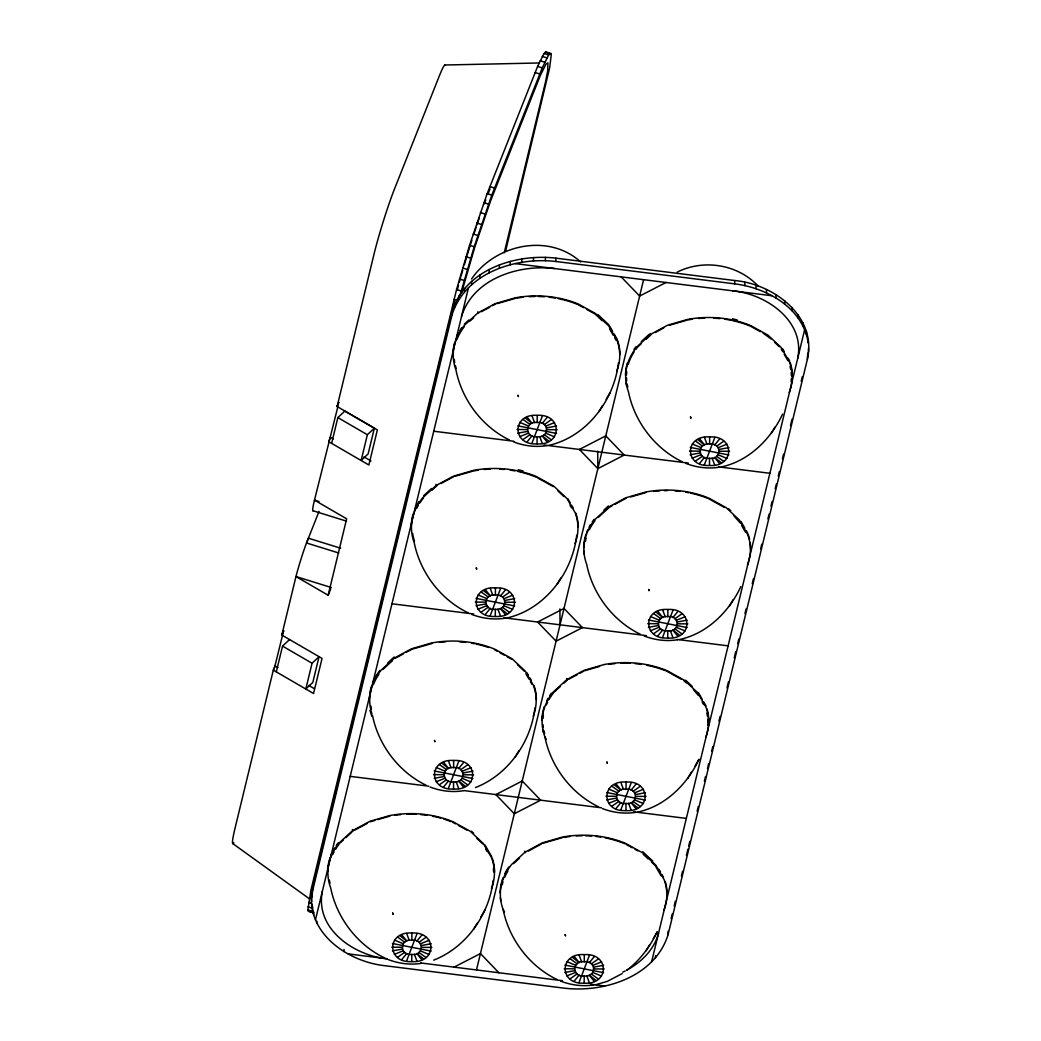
<?xml version="1.0" encoding="UTF-8"?>
<svg xmlns="http://www.w3.org/2000/svg" width="1041" height="1041" viewBox="0 0 1041 1041"><rect width="100%" height="100%" fill="white"/><g stroke="black" fill="none" stroke-linecap="round" stroke-linejoin="round"><path stroke-width="1.5" d="M411.729 961.572C437.142 963.615 437.311 931.266 411.885 933.048C386.471 930.992 386.302 963.354 411.729 961.572L411.768 954.428C424.142 956.185 424.234 938.566 411.846 940.179C399.471 938.435 399.38 956.054 411.768 954.428M411.846 940.179L411.885 933.048M453.512 789C478.912 791.056 479.094 758.694 453.655 760.477C428.254 758.434 428.072 790.783 453.512 789L453.551 781.869C465.913 783.613 466.017 765.994 453.616 767.62C441.254 765.864 441.163 783.483 453.551 781.869M453.616 767.62L453.655 760.477M495.282 616.441C520.695 618.497 520.877 586.135 495.438 587.918C470.025 585.862 469.855 618.224 495.282 616.441L495.321 609.31C507.696 611.054 507.787 593.435 495.399 595.049C483.037 593.305 482.933 610.924 495.321 609.31M495.399 595.049L495.438 587.918M537.065 443.869C562.478 445.925 562.647 413.563 537.221 415.359C511.808 413.303 511.625 445.665 537.065 443.869L537.104 436.739C549.466 438.495 549.57 420.863 537.182 422.49C524.807 420.733 524.716 438.365 537.104 436.739M537.182 422.49L537.221 415.359M584.157 983.146C609.571 985.202 609.74 952.84 584.313 954.623C558.9 952.567 558.731 984.929 584.157 983.146L584.196 976.016C596.571 977.759 596.662 960.14 584.274 961.754C571.899 960.01 571.808 977.629 584.196 976.016M584.274 961.754L584.313 954.623M625.94 810.575C651.341 812.631 651.523 780.269 626.096 782.064C600.683 780.008 600.501 812.37 625.94 810.575L625.979 803.444C638.341 805.2 638.445 787.569 626.057 789.195C613.683 787.438 613.591 805.07 625.979 803.444M626.057 789.195L626.096 782.064M667.71 638.016C693.124 640.072 693.306 607.71 667.867 609.492C642.466 607.437 642.284 639.799 667.71 638.016L667.749 630.885C680.124 632.629 680.215 615.01 667.828 616.623C655.466 614.88 655.362 632.499 667.749 630.885M667.828 616.623L667.867 609.492M709.494 465.457C734.907 467.5 735.076 435.151 709.65 436.934C684.236 434.878 684.067 467.24 709.494 465.457L709.533 458.313C721.907 460.07 721.999 442.451 709.611 444.065C697.236 442.321 697.145 459.94 709.533 458.313M709.611 444.065L709.65 436.934M309.164 911.356L313.809 912.801L308.305 911.33L307.915 909.821L311.012 889.795L456.557 289.528L469.543 245.325L487.149 193.678L537.611 66.429L544.014 53.507L546.187 52.076L550.832 53.52L551.236 55.03L549.596 68.107L505.536 251.297M312.951 912.775L312.638 908.286L307.993 906.841M311.545 894.531L312.703 886.88L451.976 311.623C465.119 269.489 515.698 253.379 555.868 258.155L734.66 280.523C773.372 283.868 817.315 316.243 807.348 359.418L668.075 934.675C654.932 976.809 604.353 992.919 564.183 988.156L385.391 965.775C349.255 962.066 308.136 935.026 311.545 894.531L311.766 901.779M311.584 897.863L312.729 890.211L452.002 314.955C465.145 272.82 515.724 256.711 555.894 261.486L734.699 283.855C767.074 287.876 803.105 308.084 808.245 343.075L808.219 339.743M322.385 891.187C314.655 928.728 354.135 955.768 387.395 958.8L348.306 953.907M797.692 358.455C805.422 320.901 765.942 293.861 732.682 290.829M807.777 353.029L807.348 359.418M493.148 880.4C489.179 914.792 466.277 947.388 433.72 960.127M534.931 707.828C530.962 742.22 508.06 774.829 475.49 787.556M576.714 535.269C572.368 572.927 544.95 609.284 507.11 617.938M618.484 362.697C614.138 400.369 586.734 436.713 548.893 445.366M274.928 666.058L283.633 630.807L281.812 635.049L322.046 658.419L313.549 693.514L273.315 670.144L275.136 665.902L277.921 667.528M313.146 510.702A32.505 2.264 -72.7 0 1 314.473 500.122L337.818 406.862M276.307 671.848L282.54 646.11L289.528 639.577M331.637 443.336L337.87 417.597L344.857 411.065L374.357 428.202L368.137 453.941L361.136 460.473L367.369 434.735L374.357 428.202M340.602 548.204L308.409 538.197L306.184 543.844A28.732 2.004 -72.7 0 0 296.217 575.582L295.969 576.545L328.162 595.244L346.653 518.821L314.473 500.122L319.066 501.554M312.053 663.247L305.82 688.986L312.807 682.454L319.04 656.715L312.053 663.247L282.54 646.11M453.16 306.249L454.305 301.513M315.475 919.763L468.463 287.81M504.234 252.781L545.497 82.07L547.696 70.749L547.904 62.837L545.965 64.113L540.253 75.642L490.428 201.29L474.709 247.394L461.553 292.742M476.479 969.939L643.598 279.691M651.614 961.819L804.602 329.88M671.107 918.709L672.252 913.959M674.165 906.06L675.31 901.324M681.439 876.028L682.584 871.291M686.409 855.481L687.945 849.17M688.713 846.008L689.858 841.258M697.119 811.238L698.277 806.502M704.393 781.205L705.538 776.469M707.451 768.57L708.609 763.821M711.667 751.186L712.812 746.436M718.928 721.153L720.086 716.416M726.969 687.971L728.505 681.647M734.243 657.938L735.766 651.614M737.679 643.715L738.824 638.979M744.953 613.696L746.098 608.946M752.227 583.663L753.372 578.926M760.633 548.893L761.791 544.157M767.907 518.873L769.052 514.124M770.965 506.225L772.123 501.489M775.181 488.841L776.326 484.104M778.239 476.192L779.384 471.456M782.442 458.808L783.6 454.071M790.483 425.626L792.006 419.302M801.193 381.37L802.338 376.634M457.298 289.827L458.469 285.429M460.083 295.202L474.189 246.769L491.794 195.122L542.257 67.873L548.659 54.952L550.832 53.52M459.341 282.293L460.642 277.596M461.072 276.021L462.698 270.413M464.338 264.752L466.928 256.112M467.37 254.668L470.064 245.949M470.519 244.518L471.898 240.198M473.746 234.472L476.049 227.472M461.553 316.386C473.252 278.624 518.561 264.232 554.515 268.539M658.524 933.243C654.177 949.6 641.308 962.352 626.682 970.134M476.973 224.726L479.25 218.024M484.299 203.867L485.783 199.846M531.886 443.362L542.4 415.866M490.103 615.921L500.617 588.425M448.32 788.492L458.847 760.997M406.55 961.051L417.064 933.556M704.315 464.937L714.829 437.441M662.531 637.508L673.046 610.013M620.761 810.067L631.275 782.572M578.978 982.626L589.492 955.131M319.04 511.404L306.509 542.973L338.702 552.979M328.162 595.244L330.713 588.79M488.268 193.392L490.051 188.915M333.224 439.003L330.426 437.376L328.631 441.631L368.865 465.002L377.363 429.907L337.128 406.537L373.953 254.446A48.771 3.409 -72.7 0 1 394.591 188.72L439.133 76.409A48.771 3.409 -72.7 0 1 445.236 65.036M283.633 630.807L281.812 635.049L295.969 576.545L331.233 587.501M275.136 665.902L273.315 670.144L235.162 827.699A48.771 3.409 -72.7 0 0 233.874 842.781M606.148 399.341L610.169 392.522M480.812 917.03L484.833 910.211M721.322 466.954C749 460.981 770.861 439.146 782.611 414.097M679.539 639.512C707.229 633.553 729.09 611.718 740.828 586.656M637.756 812.071C665.446 806.111 687.307 784.276 699.045 759.227L695.024 766.046M626.838 970.316C640.046 960.062 649.987 946.776 657.274 931.786L653.241 938.618M598.9 411.65L602.492 405.548M557.117 584.222L560.722 578.119M515.334 756.781L518.938 750.678M473.564 929.34L477.155 923.25M771.329 433.225L774.933 427.135M729.546 605.797L733.15 599.694M687.776 778.356L691.367 772.253M645.993 950.927L649.597 944.825M527.058 441.918L532.107 435.763M542.179 423.466L547.228 417.311M485.275 614.476L490.324 608.321M500.396 596.038L505.445 589.883M699.487 463.492L704.536 457.337M714.607 445.041L719.656 438.899M443.505 787.035L448.541 780.893M458.626 768.596L463.661 762.441M657.704 636.051L662.753 629.896M672.837 617.612L677.873 611.457M401.722 959.607L406.771 953.452M416.842 941.155L421.891 935.013M615.934 808.623L620.97 802.468M631.054 790.171L636.103 784.016M574.151 981.182L579.199 975.027M589.271 962.743L594.32 956.588M471.534 279.001C495.152 244.401 548.503 232.716 580.722 261.981M612.004 505.874L609.18 507.396L598.289 517.403M353.068 831.069L352.379 829.56M525.51 852.644L524.807 851.135M464.39 324.102L468.827 320.029M470.025 321.057L473.616 317.765M423.713 495.646L431.495 488.515M431.846 490.337L436.752 485.822L435.932 484.429M641.256 341.604L649.024 334.46M641.256 343.738L637.665 347.03A78.374 57.229 -0.5 0 0 635.791 349.464M646.045 339.34L650.963 334.838L650.144 333.445M387.486 663.117L394.149 657.001L394.968 658.393L403.466 653.813M382.88 669.493L392.457 660.697M603.923 510.09L608.36 506.017L609.18 507.396M339.223 842.872L352.522 830.666L369.802 821.336L389.92 815.519A85.401 62.356 -0.5 0 1 453.056 821.778L470.246 831.278L483.414 843.626L491.651 857.953A79.129 57.776 -0.5 0 1 491.482 888.637M339.9 843.145L343.491 839.853M345.885 837.654L351.871 832.162M554.111 692.161L560.097 686.67M563.688 683.377L567.397 679.968L566.59 678.576M513.538 863.627L519.524 858.135M522.92 439.627L530.038 434.618M544.248 424.611L551.366 419.601M481.137 612.186L488.255 607.176M502.465 597.17L509.583 592.173M695.349 461.202L702.467 456.192M716.676 446.186L723.794 441.176M653.579 633.761L660.684 628.764M674.893 618.757L682.011 613.748M439.367 784.758L446.472 779.748M460.695 769.741L467.799 764.732M611.796 806.333L618.914 801.323M633.123 791.316L640.228 786.306M397.584 957.317L404.702 952.307M418.911 942.3L426.029 937.29M570.013 978.891L577.13 973.882M591.34 963.875L598.458 958.878M481.358 311.727L489.843 307.147M492.679 305.625L495.503 304.102M655.205 332.547L663.69 327.967M440.994 483.531L453.733 476.661M614.841 504.351L626.162 498.236M406.289 652.278L411.95 649.233L431.898 643.507M568.815 679.2L577.313 674.62M580.136 673.098L582.973 671.562M354.604 830.184L367.343 823.314M528.451 851.004L541.19 844.134M622.154 973.621L607.241 981.39L595.986 984.643M666.006 282.488L639.629 296.06L621.191 276.88M597.846 468.632L624.223 455.06L605.784 435.867L579.408 449.452L597.846 468.632L597.703 451.182M454.071 967.141L480.448 953.569L498.886 972.749M622.7 972.112L625.303 970.954M519.758 436.647L528.451 433.134M545.835 426.094L554.528 422.581M692.187 458.235L700.879 454.709M718.264 447.669L726.956 444.156M477.975 609.219L486.668 605.693M504.052 598.666L512.745 595.14M650.404 630.794L659.109 627.268M676.481 620.241L685.186 616.714M436.192 781.778L444.897 778.265M462.269 771.225L470.974 767.698M608.634 803.353L617.326 799.839M634.711 792.8L643.403 789.286M394.422 954.35L403.114 950.823M420.499 943.784L429.191 940.27M566.851 975.924L575.543 972.398M592.928 965.371L601.62 961.845M677.275 272.078C703.976 258.754 738.225 264.375 758.525 286.47M497.025 303.66L515.256 298.39M669.454 325.234L686.162 320.407M455.255 476.218L471.963 471.391M630.716 496.921L646.11 492.51M604.131 664.535L584.014 670.352L566.72 679.669L553.435 691.875A79.129 57.776 -0.5 0 0 544.872 736.807C550.793 766.527 571.184 793.619 598.588 806.84M584.378 670.807L599.577 666.409M370.18 821.791L374.734 820.477M377.766 819.592L389.92 816.079M542.608 843.366L562.348 837.654M517.767 433.199L527.462 431.403M546.824 427.825L556.506 426.029M690.196 454.787L699.89 452.991M719.253 449.4L728.947 447.604M475.997 605.771L485.679 603.975M505.041 600.384L514.735 598.588M648.426 627.346L658.107 625.55M677.47 621.958L687.164 620.163M434.214 778.33L443.908 776.534M463.271 772.942L472.952 771.147M606.643 799.904L616.337 798.109M635.7 794.53L645.381 792.735M392.431 950.901L402.125 949.106M421.488 945.514L431.182 943.719M564.86 972.476L574.554 970.68M593.917 967.089L603.611 965.293M546.837 445.639C535.621 447.435 524.13 445.912 513.551 441.878M719.279 467.214C708.049 469.01 696.559 467.487 685.98 463.453M505.067 618.198C493.85 619.994 482.347 618.471 471.768 614.437M677.496 639.773C666.279 641.568 654.776 640.046 644.197 636.012M463.284 790.757C452.067 792.552 440.564 791.03 429.985 786.996M635.713 812.344C624.496 814.14 612.993 812.618 602.414 808.584M421.514 963.328C410.284 965.124 398.794 963.602 388.215 959.568M593.943 984.903C582.713 986.699 571.223 985.176 560.644 981.143M687.685 319.964L687.88 319.951A84.581 61.757 -0.5 0 1 692.369 319.21M473.473 470.948L473.681 470.935A84.581 61.757 -0.5 0 1 478.17 470.194M444.78 65.01L539.017 62.98M517.104 429.504L527.123 429.556M547.15 429.673L557.169 429.725M689.532 451.091L699.565 451.143M719.578 451.247L729.598 451.3M475.334 602.075L485.353 602.127M505.379 602.232L515.399 602.284M647.762 623.65L657.782 623.702M677.808 623.806L687.828 623.858M433.55 774.634L443.57 774.686M463.596 774.79L473.616 774.842M605.979 796.209L615.999 796.261M636.025 796.378L646.045 796.43M391.767 947.206L401.8 947.258M421.813 947.362L431.833 947.414M564.209 968.781L574.229 968.833M594.242 968.937L604.274 968.989M515.412 263.646L771.771 295.722M433.746 431.221L513.786 441.241M544.196 445.041L688.257 463.063M718.667 466.875L769.885 473.278M391.976 603.78L473.603 613.995M504.013 617.807L646.474 635.635M676.884 639.434L728.101 645.849M350.192 776.352L428.619 786.163M463.844 790.574L601.49 807.79M633.501 811.798L686.331 818.408M420.733 962.964L562.387 980.7M590.585 984.226L604.665 985.983M690.235 447.396L728.895 454.982M517.806 425.821L556.467 433.407M648.465 619.968L687.125 627.554M476.036 598.38L514.696 605.966M606.682 792.526L645.342 800.113M434.253 770.952L472.913 778.538M564.912 965.085L603.572 972.671M392.47 943.51L431.13 951.097M545.328 52.05L549.973 53.494M544.014 53.507L548.659 54.952M542.27 56.422L546.915 57.867M540.123 60.755L544.768 62.2M537.611 66.429L542.257 67.873M535.113 72.532L539.759 73.976M489.882 186.573L494.54 188.018M487.149 193.678L491.794 195.122M483.831 202.696L488.476 204.127M480.356 212.533L485.002 213.978M476.778 223.047L481.423 224.492M473.148 234.03L477.793 235.474M469.543 245.325L474.189 246.769M466.03 256.711L470.675 258.155M462.646 267.992L467.305 269.437M459.471 279.001L464.117 280.445M456.557 289.528L461.202 290.973M453.941 299.405L457.038 300.368M312.834 510.689L346.562 521.164M308.539 902.456L311.636 903.419M307.915 909.821L312.56 911.252M692.265 443.973L700.918 447.578M718.225 454.8L726.878 458.417M519.823 422.399L528.49 426.003M545.796 433.225L554.45 436.83M650.482 616.532L659.135 620.15M676.442 627.359L685.108 630.976M478.053 594.958L486.707 598.575M504.013 605.784L512.679 609.401M608.699 789.104L617.365 792.708M634.672 799.93L643.325 803.535M436.27 767.516L444.936 771.134M462.23 778.356L470.896 781.96M566.929 961.663L575.582 965.28M592.889 972.489L601.542 976.107M394.5 940.088L403.153 943.693M420.46 950.914L429.113 954.532M760.359 331.637L750.418 326.145A84.581 61.757 -0.5 0 0 732.148 320.498M763.196 333.211L771.004 338.898M583.663 307.707L577.989 304.571A84.581 61.757 -0.5 0 0 558.132 298.598M586.499 309.268L595.023 313.979L602.127 320.654M682.141 461.71C654.737 448.502 634.346 421.397 628.426 391.676A79.129 57.776 -0.5 0 1 636.988 346.744L650.287 334.551L667.567 325.221L687.685 319.405A85.401 62.356 -0.5 0 1 750.821 325.664L768.011 335.163L781.179 347.512L789.416 361.839A79.129 57.776 -0.5 0 1 789.247 392.522M708.648 498.704L724.25 507.344M509.713 440.135C482.295 426.914 461.918 399.822 455.997 370.102A79.129 57.776 -0.5 0 1 464.546 325.169L477.845 312.964L495.139 303.647L515.256 297.83A85.401 62.356 -0.5 0 1 578.393 304.076L595.582 313.588L608.738 325.924L616.988 340.264A79.129 57.776 -0.5 0 1 616.819 370.934M537.637 477.91L553.239 486.55M640.358 634.268C612.954 621.061 592.576 593.969 586.656 564.235A79.129 57.776 -0.5 0 1 595.205 519.316L608.504 507.11L625.797 497.78L645.901 491.964A85.401 62.356 -0.5 0 1 709.038 498.223L726.228 507.722L739.396 520.071L747.633 534.41M666.865 671.276L681.048 679.122M467.93 612.694C440.525 599.486 420.148 572.394 414.214 542.66A79.129 57.776 -0.5 0 1 422.776 497.741L436.075 485.535L453.369 476.205L473.473 470.389A85.401 62.356 -0.5 0 1 536.609 476.648L553.799 486.147L566.968 498.496L575.205 512.823A79.129 57.776 -0.5 0 1 575.035 543.506M494.436 649.688L497.273 651.263M500.109 652.837L504.365 655.192M507.201 656.754L511.456 659.109M626.5 844.615L632.186 847.764M635.023 849.326L637.86 850.9M426.159 785.265C398.742 772.045 378.364 744.953 372.444 715.232M452.653 822.26L455.49 823.821M458.326 825.396L466.849 830.106M556.805 979.399C529.401 966.191 509.023 939.099 503.089 909.366A79.129 57.776 -0.5 0 1 511.651 864.446L524.95 852.241L542.244 842.911L562.348 837.094A85.401 62.356 -0.5 0 1 625.485 843.353L642.674 852.852L655.843 865.201L664.08 879.541A79.129 57.776 -0.5 0 1 663.911 910.211M384.376 957.824C356.972 944.616 336.581 917.524 330.661 887.791A79.129 57.776 -0.5 0 1 339.223 842.859M337.87 417.597L367.369 434.735M363.973 456.869L370.96 460.929M308.656 685.381L314.239 688.622M695.466 441.033L702.519 446.121M716.624 456.27L723.677 461.345M523.024 419.458L530.09 424.533M544.196 434.696L551.249 439.77M653.683 613.591L660.736 618.679M674.841 628.829L681.907 633.917M481.254 592.017L488.307 597.105M502.413 607.254L509.478 612.342M611.9 786.163L618.966 791.238M633.071 801.401L640.124 806.476M439.471 764.588L446.537 769.663M460.642 779.813L467.695 784.901M570.13 958.722L577.182 963.81M591.288 973.96L598.354 979.047M397.688 937.147L404.754 942.235M418.859 952.385L425.912 957.46M232.716 843.548L309.385 898.773M697.899 439.718L704.601 444.988L699.617 438.795M721.244 462.672L714.542 457.389L719.526 463.596M525.471 418.144L532.172 423.414L527.188 417.207M548.802 441.085L542.114 435.815L547.085 442.022M656.129 612.277L662.818 617.56L657.847 611.353M679.461 635.231L672.759 629.948L677.743 636.155M483.701 590.702L490.389 595.986L485.418 589.779M507.032 613.656L500.331 608.373L505.314 614.58M614.346 784.849L621.048 790.119L616.064 783.912M637.678 807.79L630.989 802.52L635.96 808.727M441.918 763.261L448.606 768.544L443.635 762.337M465.249 786.215L458.56 780.945L463.531 787.139M572.563 957.408L579.264 962.691L574.281 956.484M595.907 980.362L589.206 975.079L594.19 981.286M400.134 935.833L406.836 941.103L401.852 934.909M423.479 958.787L416.777 953.504L421.761 959.711M774.556 342.229L779.306 346.679M597.898 314.551L608.894 324.857M728.557 508.698L730.756 510.754M733.97 515.907L740.19 522.933M557.976 490.988L563.91 496.544M685.681 680.228L692.278 686.409M683.898 680.684L686.266 682.909M693.371 689.584L698.42 695.492M517.39 664.665L524.495 671.341M642.804 851.759L652.694 861.037M643.299 854.362L648.036 858.812M651.601 862.143L655.153 865.474L661.087 875.806M471.469 831.212L473.668 833.268M476.791 838.343L482.725 843.9M477.715 311.871L478.522 313.263M782.832 349.047L784.328 351.663M788.089 358.195L789.585 360.798M781.231 349.073L782.715 351.663M784.198 354.239L787.907 360.693M741.049 521.606L744.809 528.138M746.306 530.754L747.802 533.369M741.673 525.51L745.382 531.964M609.649 326.158L612.655 331.389M614.151 334.005L617.157 339.223M609.545 328.787L613.253 335.241M614.737 337.831L616.22 340.407M698.524 692.864L702.272 699.396M703.781 702.011L706.032 705.928M702.128 701.946L703.612 704.536M567.865 498.73L570.117 502.647M571.626 505.262L573.123 507.878M569.987 505.223L571.47 507.813M658.992 869.352L660.501 871.968M661.998 874.583L663.494 877.186M526.837 672.603L528.347 675.206M529.843 677.821L531.352 680.437M525.978 673.917L528.958 679.083M530.442 681.66L531.925 684.249M544.872 736.807L546.369 739.409M485.067 845.162L491.82 856.912M485.692 849.066L487.175 851.642M503.089 909.366L504.586 911.968M704.458 437.389L707.021 444.299M712.122 458.092L714.686 464.989M662.688 609.948L665.238 616.858M670.352 630.651L672.902 637.56M532.029 415.814L534.593 422.711M539.693 436.517L542.257 443.414M620.904 782.52L623.455 789.416M628.569 803.223L631.119 810.119M490.246 588.373L492.809 595.283M497.91 609.076L500.474 615.986M579.121 955.078L581.685 961.988M586.786 975.781L589.349 982.691M448.476 760.945L451.026 767.842M456.14 781.635L458.691 788.544M406.693 933.504L409.256 940.413M414.357 954.207L416.921 961.103M369.945 710.352L371.858 716.273M312.105 904.655L312.703 907.531M808.467 348.436L808.493 351.767M806.411 331.142L806.437 334.473M803.079 322.801L803.105 326.132M798.291 314.85L798.317 318.182M792.11 307.433L792.136 310.765M784.654 300.68L784.693 304.011M776.052 294.694L776.079 298.025M766.449 289.58L766.475 292.911M756 285.429L756.026 288.76M744.888 282.319L744.927 285.65M734.66 280.523L734.699 283.855M668.049 931.344L668.075 934.675M655.479 955.716L655.505 957.928M559.902 608.946L560.045 624.821M555.868 258.155L555.894 261.486M545.393 257.348L545.432 260.679M533.486 257.582L533.513 260.914M521.697 258.949L521.736 262.28M510.259 261.421L510.285 264.765M499.342 264.974L499.368 268.305M489.153 269.528L489.179 272.859M479.849 275.006L479.875 278.337M471.599 281.317L471.638 284.648M464.546 288.37L464.572 291.701M458.808 296.021L458.834 299.353M454.488 304.141L454.514 307.472M451.976 311.623L452.002 314.955M343.972 949.392L343.998 951.617M316.945 921.272L316.971 923.497M313.614 911.825L313.64 915.156M312.703 886.88L312.729 890.211M311.806 904.343L311.832 906.555M584.118 554.085A79.298 57.906 -0.5 0 1 583.793 550.975M583.702 547.878A79.298 57.906 -0.5 0 1 586.083 534.02M586.63 532.524A79.298 57.906 -0.5 0 1 587.749 529.83M589.063 527.162A79.298 57.906 -0.5 0 1 590.559 524.521M592.238 521.957A79.298 57.906 -0.5 0 1 594.06 519.459M747.633 534.41A79.129 57.776 -0.5 0 1 747.477 565.081M748.336 534.866A79.298 57.906 -0.5 0 1 749.585 539.446M750.145 542.543A79.298 57.906 -0.5 0 1 750.574 548.75M653.631 491.391A84.581 61.757 -0.5 0 1 659.786 490.845M664.405 490.649A84.581 61.757 -0.5 0 1 667.463 490.623M675.141 490.923A84.581 61.757 -0.5 0 1 679.747 491.352M685.824 492.198A84.581 61.757 -0.5 0 1 688.791 492.744M690.365 493.057A84.581 61.757 -0.5 0 1 707.203 498.119M585.432 541.229A78.374 57.229 -0.5 0 1 586.135 538.184M589.323 529.726A78.374 57.229 -0.5 0 1 594.932 520.799M604.118 664.535A85.401 62.356 -0.5 0 1 667.255 670.781L684.457 680.293L697.613 692.629L705.863 706.969A79.129 57.776 -0.5 0 1 705.694 737.64M371.923 713.736A79.129 57.776 -0.5 0 1 380.993 670.3L394.292 658.094L411.585 648.764L431.69 642.961A85.401 62.356 -0.5 0 1 494.826 649.207L512.029 658.719L525.185 671.055L533.421 685.394A79.129 57.776 -0.5 0 1 533.265 716.065M371.442 709.077A78.374 57.229 -0.5 0 1 370.895 706.019M373.368 684.705A78.374 57.229 -0.5 0 1 378.911 674.256M439.432 642.375A84.581 61.757 -0.5 0 1 445.574 641.829M459.393 641.803A84.581 61.757 -0.5 0 1 465.548 642.336M471.612 643.182A84.581 61.757 -0.5 0 1 474.579 643.728M476.166 644.054A84.581 61.757 -0.5 0 1 488.58 647.476M330.023 883.171A78.374 57.229 -0.5 0 1 329.359 880.113M332.704 854.609A78.374 57.229 -0.5 0 1 334.005 851.967M335.488 849.365A78.374 57.229 -0.5 0 1 338.95 844.355M327.72 871.434A79.298 57.906 -0.5 0 1 330.101 857.563M330.635 856.079A79.298 57.906 -0.5 0 1 331.767 853.386M333.081 850.705A79.298 57.906 -0.5 0 1 334.577 848.077M336.243 845.5A79.298 57.906 -0.5 0 1 338.078 843.002M394.604 815.324A84.581 61.757 -0.5 0 1 400.72 814.622M406.875 814.244A84.581 61.757 -0.5 0 1 416.075 814.296M420.694 814.596A84.581 61.757 -0.5 0 1 426.81 815.285M432.796 816.287A84.581 61.757 -0.5 0 1 440.668 818.135M443.765 819.046A84.581 61.757 -0.5 0 1 451.221 821.674M493.382 868.715A78.374 57.229 -0.5 0 1 493.59 871.785M492.341 858.409A79.298 57.906 -0.5 0 1 494.579 872.306M665.251 881.506A79.298 57.906 -0.5 0 1 666.995 892.345M564.027 837.38A84.581 61.757 -0.5 0 1 570.078 836.509M576.22 835.975A84.581 61.757 -0.5 0 1 582.374 835.754M585.432 835.767A84.581 61.757 -0.5 0 1 591.587 836.053M596.194 836.47A84.581 61.757 -0.5 0 1 600.761 837.081M605.237 837.862A84.581 61.757 -0.5 0 1 625.081 843.835M500.812 900.777A79.298 57.906 -0.5 0 1 500.37 897.654M500.148 893.009A79.298 57.906 -0.5 0 1 503.063 877.654M504.833 873.62A79.298 57.906 -0.5 0 1 508.685 867.075M502.204 884.837A78.374 57.229 -0.5 0 1 502.998 881.805M504.56 877.511A78.374 57.229 -0.5 0 1 507.917 870.94M369.49 698.862A79.298 57.906 -0.5 0 1 371.39 686.513M372.951 682.167A79.298 57.906 -0.5 0 1 374.174 679.474M375.58 676.819A79.298 57.906 -0.5 0 1 379.861 670.443M534.124 685.85A79.298 57.906 -0.5 0 1 536.362 699.747M698.485 318.507A84.581 61.757 -0.5 0 1 704.64 318.13M713.84 318.182A84.581 61.757 -0.5 0 1 719.995 318.624M724.575 319.171A84.581 61.757 -0.5 0 1 730.561 320.173M791.342 378.716A78.374 57.229 -0.5 0 1 791.095 381.774M790.054 366.471A78.374 57.229 -0.5 0 1 790.718 369.516M791.147 372.587A78.374 57.229 -0.5 0 1 791.355 375.671M627.801 387.057A78.374 57.229 -0.5 0 1 627.124 383.999M626.695 380.928A78.374 57.229 -0.5 0 1 626.487 377.857M626.5 374.799A78.374 57.229 -0.5 0 1 626.747 371.741M628.335 364.116A78.374 57.229 -0.5 0 1 634.06 351.962M707.021 708.934A79.298 57.906 -0.5 0 1 708.765 719.773M453.082 352.196A79.298 57.906 -0.5 0 1 454.514 342.905M457.103 335.683A79.298 57.906 -0.5 0 1 458.417 333.016M459.914 330.387A79.298 57.906 -0.5 0 1 461.579 327.811M790.106 362.294A79.298 57.906 -0.5 0 1 792.344 376.191M732.422 318.819A85.596 62.499 -0.5 0 1 737.197 319.951M626.825 386.172A79.298 57.906 -0.5 0 1 626.148 383.075M625.485 375.32A79.298 57.906 -0.5 0 1 627.372 362.958M634.008 349.386A79.298 57.906 -0.5 0 1 635.843 346.887M456.244 368.475A78.374 57.229 -0.5 0 1 455.359 365.469M454.696 362.424A78.374 57.229 -0.5 0 1 454.266 359.34M456.921 339.574A78.374 57.229 -0.5 0 1 464.273 326.653M516.935 298.103A84.581 61.757 -0.5 0 1 522.985 297.245M529.127 296.698A84.581 61.757 -0.5 0 1 535.282 296.49M538.34 296.503A84.581 61.757 -0.5 0 1 544.495 296.776M549.101 297.206A84.581 61.757 -0.5 0 1 555.165 298.051M617.677 340.719A79.298 57.906 -0.5 0 1 619.915 354.617M707.724 719.253A78.374 57.229 -0.5 0 1 707.698 725.369M706.852 713.111A78.374 57.229 -0.5 0 1 707.399 716.182M543.688 732.825A79.298 57.906 -0.5 0 1 542.908 729.754M541.919 720.45A79.298 57.906 -0.5 0 1 544.313 706.579M546.603 701.048A79.298 57.906 -0.5 0 1 548.021 698.394M549.596 695.791A79.298 57.906 -0.5 0 1 551.353 693.254M608.816 664.34A84.581 61.757 -0.5 0 1 614.919 663.638M621.087 663.26A84.581 61.757 -0.5 0 1 630.286 663.299M634.906 663.611A84.581 61.757 -0.5 0 1 641.022 664.301M647.008 665.303A84.581 61.757 -0.5 0 1 665.433 670.69M544.651 733.697A78.374 57.229 -0.5 0 1 543.883 730.665M543.324 727.594A78.374 57.229 -0.5 0 1 542.999 724.51M543.038 718.407A78.374 57.229 -0.5 0 1 543.389 715.336M546.33 704.952A78.374 57.229 -0.5 0 1 547.54 702.298M548.932 699.669A78.374 57.229 -0.5 0 1 553.148 693.358M414.474 541.047A78.374 57.229 -0.5 0 1 412.678 533.447M416.881 508.151A78.374 57.229 -0.5 0 1 418.274 505.523M419.848 502.946A78.374 57.229 -0.5 0 1 423.453 498.027M484.273 469.491A84.581 61.757 -0.5 0 1 490.428 469.114M499.628 469.166A84.581 61.757 -0.5 0 1 504.247 469.465M510.376 470.155A84.581 61.757 -0.5 0 1 514.879 470.883M517.937 471.482A84.581 61.757 -0.5 0 1 536.206 477.129M411.273 526.304A79.298 57.906 -0.5 0 1 413.16 513.942M414.734 509.596A79.298 57.906 -0.5 0 1 415.958 506.915M417.363 504.26A79.298 57.906 -0.5 0 1 418.95 501.658M518.21 469.816A85.596 62.499 -0.5 0 1 522.985 470.935M575.894 513.278A79.298 57.906 -0.5 0 1 578.132 527.175M338.754 402.451L337.128 406.537L338.754 402.451M564.001 608.438L537.624 622.011L556.076 641.191L582.453 627.619L564.001 608.438M522.231 780.997L495.854 794.582L514.293 813.763L540.669 800.191L522.231 780.997M518.08 395.398L518.405 396.452L518.08 395.398M690.521 416.973L690.834 418.027L690.521 416.973M476.31 567.957L476.622 569.011L476.31 567.957M648.738 589.544L649.05 590.585L648.738 589.544M434.526 740.528L434.839 741.582L434.526 740.528M606.955 762.103L607.28 763.157L606.955 762.103M392.743 913.087L393.069 914.141L392.743 913.087M565.185 934.662L565.497 935.716L565.185 934.662"/></g></svg>
